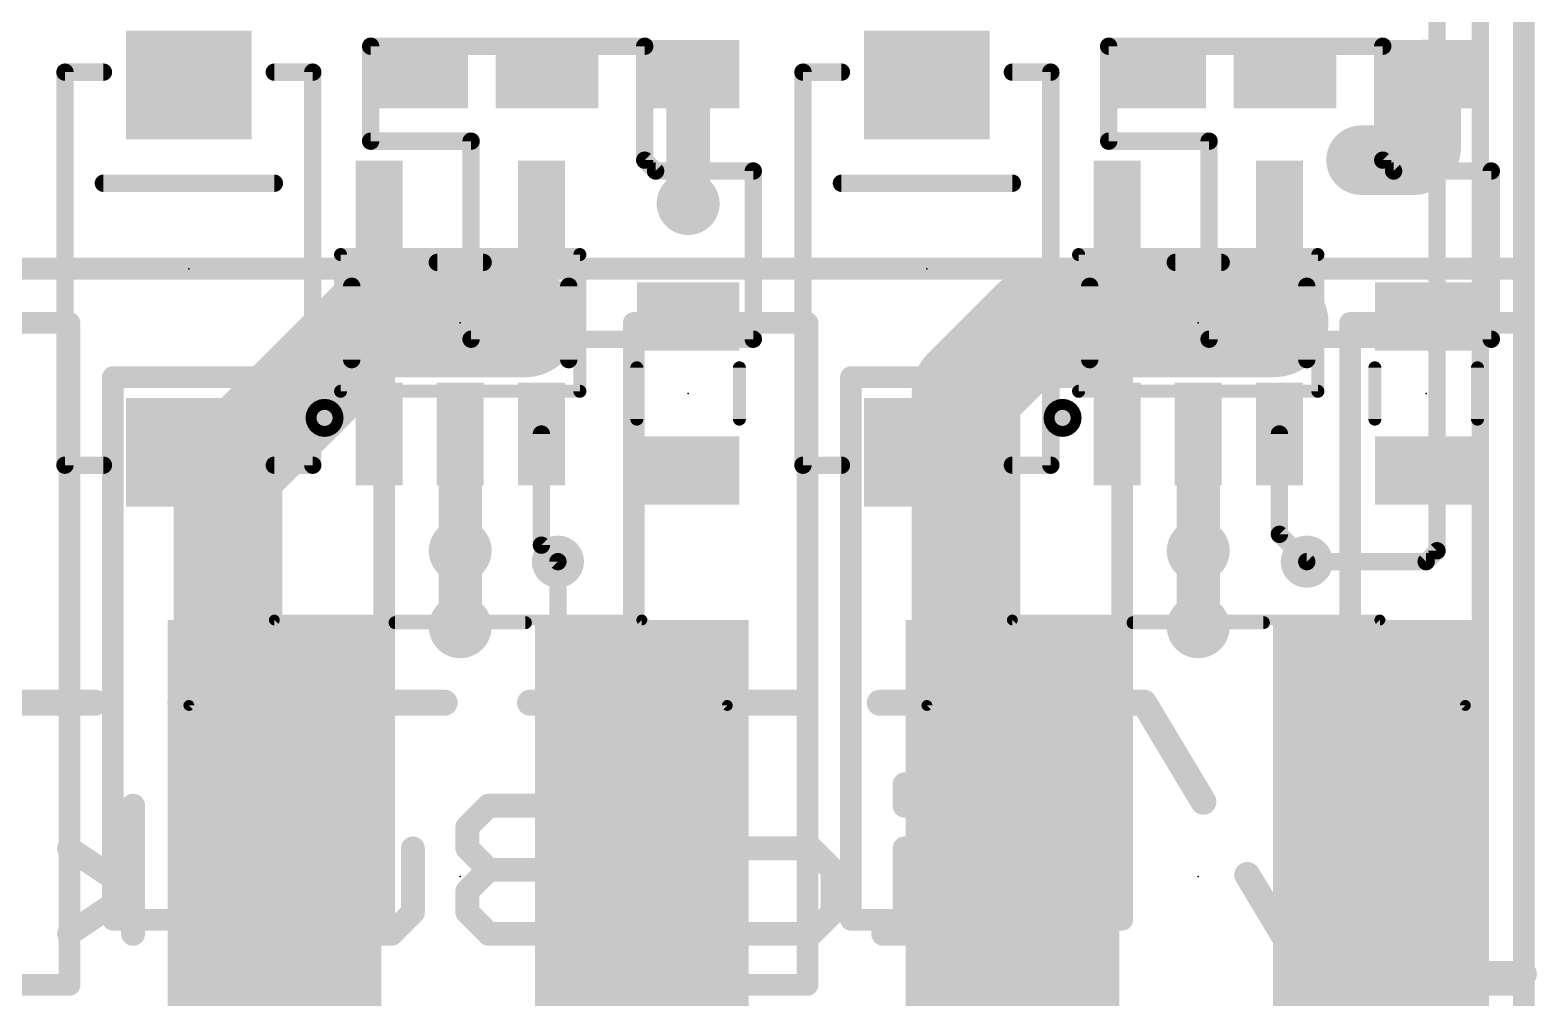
# Model space of a CAD drawing. Extents: x -9 to 98, y -32 to 31.
# Drawn here: x 8.56 to 26.19, y 9.25 to 20.57 of the extents above; entities that cross this region are included whole.
import ezdxf

# ---------------------------------------------------------------- set-up
doc = ezdxf.new("R2010")
doc.units = 0
for name, color, linetype in [('1', 12, 'CONTINUOUS'), ('16', 132, 'CONTINUOUS'), ('18', 110, 'CONTINUOUS'), ('20', 31, 'CONTINUOUS'), ('21', 41, 'CONTINUOUS'), ('22', 40, 'CONTINUOUS'), ('23', 53, 'CONTINUOUS'), ('51', 53, 'CONTINUOUS')]:
    doc.layers.add(name, color=color, linetype=linetype)

# ---------------------------------------------------------------- blocks, each defined once
blk = doc.blocks.new('RECT')
blk.add_solid([(-0.5, -0.5), (0.5, -0.5), (-0.5, 0.5), (0.5, 0.5)])
blk = doc.blocks.new('ROUNDV')
at = {"const_width": 0.5}
blk.add_lwpolyline([(0, -0.25, 1), (0, 0.25, 1), (0, -0.25)], format="xyb", dxfattribs=at)

msp = doc.modelspace()

# ---------------------------------------------------------------- linework, layer by layer
at = {"layer": '1'}
for points, const_width in [([(26.035, 25.4), (26.035, 17.78)], 0.254), ([(15.748, 20.3835), (12.5412, 20.3835)], 0.2032), ([(12.5412, 20.3835), (12.5412, 19.2722)], 0.2032), ([(15.748, 19.05), (15.748, 20.3835)], 0.2032), ([(24.384, 20.3835), (21.1773, 20.3835)], 0.2032), ([(21.1773, 20.3835), (21.1773, 19.2722)], 0.2032), ([(24.384, 19.05), (24.384, 20.3835)], 0.2032), ([(24.892, 20.055), (24.892, 19.177)], 0.8128), ([(16.256, 20.055), (16.256, 18.542)], 0.508), ([(24.892, 19.177), (24.765, 19.05)], 0.8128), ([(24.765, 19.05), (24.13, 19.05)], 0.8128), ([(12.5412, 19.2722), (13.716, 19.2722)], 0.2032), ([(13.716, 19.2722), (13.716, 16.9545)], 0.2032), ([(21.1773, 19.2722), (22.352, 19.2722)], 0.2032), ([(22.352, 19.2722), (22.352, 16.9545)], 0.2032), ([(15.875, 18.923), (15.748, 19.05)], 0.2032), ([(24.511, 18.923), (24.384, 19.05)], 0.2032), ([(17.018, 18.923), (15.875, 18.923)], 0.2032), ([(17.018, 16.9545), (17.018, 18.923)], 0.2032), ([(25.654, 18.923), (24.511, 18.923)], 0.2032), ([(25.654, 16.9545), (25.654, 18.923)], 0.2032), ([(26.035, 17.78), (0.635, 17.78)], 0.254), ([(13.081, 17.145), (14.351, 17.145)], 0.8128), ([(21.717, 17.145), (23.114, 17.145)], 0.8128), ([(9.017, 17.145), (6.985, 17.145)], 0.254), ([(9.017, 9.398), (9.017, 17.145)], 0.254), ([(15.621, 17.145), (15.621, 9.398)], 0.254), ([(17.653, 17.145), (15.621, 17.145)], 0.254), ([(17.653, 9.398), (17.653, 17.145)], 0.254), ([(24.003, 17.145), (24.003, 9.398)], 0.254), ([(26.035, 17.145), (24.003, 17.145)], 0.254), ([(26.035, 9.398), (26.035, 17.145)], 0.254), ([(13.716, 16.9545), (17.018, 16.9545)], 0.2032), ([(22.352, 16.9545), (25.654, 16.9545)], 0.2032), ([(9.525, 16.51), (12.7, 16.51)], 0.254), ([(9.525, 10.16), (9.525, 16.51)], 0.254), ([(12.7, 16.51), (12.7, 10.16)], 0.254), ([(18.161, 16.51), (21.336, 16.51)], 0.254), ([(18.161, 10.16), (18.161, 16.51)], 0.254), ([(21.336, 16.51), (21.336, 10.16)], 0.254), ([(13.589, 15.8449), (13.589, 14.478)], 0.508), ([(22.225, 15.8449), (22.225, 14.478)], 0.508), ([(14.539, 15.8449), (14.539, 14.544)], 0.2032), ([(23.175, 15.8449), (23.175, 14.671)], 0.2032), ([(13.589, 14.478), (13.589, 13.589)], 0.508), ([(14.539, 14.544), (14.732, 14.351)], 0.2032), ([(22.225, 14.478), (22.225, 13.589)], 0.508), ([(23.175, 14.671), (23.495, 14.351)], 0.2032), ([(15.714, 10.668), (15.714, 5.427)], 1.27), ([(24.35, 10.668), (24.35, 5.554)], 1.27), ([(12.7, 10.16), (9.525, 10.16)], 0.254), ([(21.336, 10.16), (18.161, 10.16)], 0.254), ([(6.985, 9.398), (9.017, 9.398)], 0.254), ([(15.621, 9.398), (17.653, 9.398)], 0.254), ([(24.003, 9.398), (26.035, 9.398)], 0.254)]:
    msp.add_lwpolyline(points, dxfattribs=dict(at, const_width=const_width))
for points, const_width in [([(12.5921, 20.3835, 1), (12.4904, 20.3835)], 0.1016), ([(12.5412, 20.4343, 1), (12.5412, 20.3327)], 0.1016), ([(15.7988, 20.3835, 1), (15.6972, 20.3835)], 0.1016), ([(15.748, 20.3327, 1), (15.748, 20.4343)], 0.1016), ([(21.1773, 20.4343, 1), (21.1773, 20.3327)], 0.1016), ([(21.228, 20.3835, 1), (21.1265, 20.3835)], 0.1016), ([(24.4348, 20.3835, 1), (24.3332, 20.3835)], 0.1016), ([(24.384, 20.3327, 1), (24.384, 20.4343)], 0.1016), ([(25.0952, 20.055, 1), (24.6888, 20.055)], 0.4064), ([(16.383, 20.055, 1), (16.129, 20.055)], 0.254), ([(25.0357, 19.0333, 1), (24.7483, 19.3207)], 0.4064), ([(24.13, 19.2532, 1), (24.13, 18.8468)], 0.4064), ([(24.6213, 19.1937, 1), (24.9087, 18.9063)], 0.4064), ([(24.765, 18.8468, 1), (24.765, 19.2532)], 0.4064), ([(12.5412, 19.323, 1), (12.5412, 19.2215)], 0.1016), ([(12.4904, 19.2722, 1), (12.5921, 19.2722)], 0.1016), ([(13.7668, 19.2722, 1), (13.6652, 19.2722)], 0.1016), ([(13.716, 19.2215, 1), (13.716, 19.323)], 0.1016), ([(21.1773, 19.323, 1), (21.1773, 19.2215)], 0.1016), ([(21.1265, 19.2722, 1), (21.228, 19.2722)], 0.1016), ([(22.4028, 19.2722, 1), (22.3012, 19.2722)], 0.1016), ([(22.352, 19.2215, 1), (22.352, 19.323)], 0.1016), ([(24.6888, 19.177, 1), (25.0952, 19.177)], 0.4064), ([(15.7839, 19.0859, 1), (15.7121, 19.0141)], 0.1016), ([(15.6972, 19.05, 1), (15.7988, 19.05)], 0.1016), ([(24.4199, 19.0859, 1), (24.3481, 19.0141)], 0.1016), ([(24.3332, 19.05, 1), (24.4348, 19.05)], 0.1016), ([(15.875, 18.9738, 1), (15.875, 18.8722)], 0.1016), ([(15.8391, 18.8871, 1), (15.9109, 18.9589)], 0.1016), ([(17.0688, 18.923, 1), (16.9672, 18.923)], 0.1016), ([(17.018, 18.8722, 1), (17.018, 18.9738)], 0.1016), ([(24.511, 18.9738, 1), (24.511, 18.8722)], 0.1016), ([(24.4751, 18.8871, 1), (24.5469, 18.9589)], 0.1016), ([(25.7048, 18.923, 1), (25.6032, 18.923)], 0.1016), ([(25.654, 18.8722, 1), (25.654, 18.9738)], 0.1016), ([(16.129, 18.542, 1), (16.383, 18.542)], 0.254), ([(25.9715, 17.78, 1), (26.0985, 17.78)], 0.127), ([(26.035, 17.7165, 1), (26.035, 17.8435)], 0.127), ([(13.081, 17.3482, 1), (13.081, 16.9418)], 0.4064), ([(14.351, 16.9418, 1), (14.351, 17.3482)], 0.4064), ([(21.717, 17.3482, 1), (21.717, 16.9418)], 0.4064), ([(23.114, 16.9418, 1), (23.114, 17.3482)], 0.4064), ([(9.0805, 17.145, 1), (8.9535, 17.145)], 0.127), ([(9.017, 17.0815, 1), (9.017, 17.2085)], 0.127), ([(15.6845, 17.145, 1), (15.5575, 17.145)], 0.127), ([(15.621, 17.2085, 1), (15.621, 17.0815)], 0.127), ([(17.7165, 17.145, 1), (17.5895, 17.145)], 0.127), ([(17.653, 17.0815, 1), (17.653, 17.2085)], 0.127), ([(24.0665, 17.145, 1), (23.9395, 17.145)], 0.127), ([(24.003, 17.2085, 1), (24.003, 17.0815)], 0.127), ([(26.0985, 17.145, 1), (25.9715, 17.145)], 0.127), ([(26.035, 17.0815, 1), (26.035, 17.2085)], 0.127), ([(13.716, 17.0053, 1), (13.716, 16.9037)], 0.1016), ([(13.6652, 16.9545, 1), (13.7668, 16.9545)], 0.1016), ([(16.9672, 16.9545, 1), (17.0688, 16.9545)], 0.1016), ([(17.018, 16.9037, 1), (17.018, 17.0053)], 0.1016), ([(22.352, 17.0053, 1), (22.352, 16.9037)], 0.1016), ([(22.3012, 16.9545, 1), (22.4028, 16.9545)], 0.1016), ([(25.6032, 16.9545, 1), (25.7048, 16.9545)], 0.1016), ([(25.654, 16.9037, 1), (25.654, 17.0053)], 0.1016), ([(9.525, 16.5735, 1), (9.525, 16.4465)], 0.127), ([(9.5885, 16.51, 1), (9.4615, 16.51)], 0.127), ([(12.7635, 16.51, 1), (12.6365, 16.51)], 0.127), ([(12.7, 16.4465, 1), (12.7, 16.5735)], 0.127), ([(18.161, 16.5735, 1), (18.161, 16.4465)], 0.127), ([(18.2245, 16.51, 1), (18.0975, 16.51)], 0.127), ([(21.3995, 16.51, 1), (21.2725, 16.51)], 0.127), ([(21.336, 16.4465, 1), (21.336, 16.5735)], 0.127), ([(13.716, 15.8449, 1), (13.462, 15.8449)], 0.254), ([(22.352, 15.8449, 1), (22.098, 15.8449)], 0.254), ([(14.5898, 15.8449, 1), (14.4882, 15.8449)], 0.1016), ([(23.2258, 15.8449, 1), (23.1242, 15.8449)], 0.1016), ([(13.716, 14.478, 1), (13.462, 14.478)], 0.254), ([(14.5749, 14.5799, 1), (14.5031, 14.5081)], 0.1016), ([(22.352, 14.478, 1), (22.098, 14.478)], 0.254), ([(23.2109, 14.7069, 1), (23.1391, 14.6351)], 0.1016), ([(23.1242, 14.671, 1), (23.2258, 14.671)], 0.1016), ([(13.462, 14.478, 1), (13.716, 14.478)], 0.254), ([(14.4882, 14.544, 1), (14.5898, 14.544)], 0.1016), ([(22.098, 14.478, 1), (22.352, 14.478)], 0.254), ([(14.6961, 14.3151, 1), (14.7679, 14.3869)], 0.1016), ([(23.4591, 14.3151, 1), (23.5309, 14.3869)], 0.1016), ([(13.462, 13.589, 1), (13.716, 13.589)], 0.254), ([(22.098, 13.589, 1), (22.352, 13.589)], 0.254), ([(16.0315, 10.668, 1), (15.3965, 10.668)], 0.635), ([(24.6675, 10.668, 1), (24.0325, 10.668)], 0.635), ([(9.525, 10.2235, 1), (9.525, 10.0965)], 0.127), ([(12.7, 10.0965, 1), (12.7, 10.2235)], 0.127), ([(18.161, 10.2235, 1), (18.161, 10.0965)], 0.127), ([(21.336, 10.0965, 1), (21.336, 10.2235)], 0.127), ([(9.4615, 10.16, 1), (9.5885, 10.16)], 0.127), ([(12.6365, 10.16, 1), (12.7635, 10.16)], 0.127), ([(18.0975, 10.16, 1), (18.2245, 10.16)], 0.127), ([(21.2725, 10.16, 1), (21.3995, 10.16)], 0.127), ([(9.017, 9.3345, 1), (9.017, 9.4615)], 0.127), ([(15.621, 9.4615, 1), (15.621, 9.3345)], 0.127), ([(17.653, 9.3345, 1), (17.653, 9.4615)], 0.127), ([(24.003, 9.4615, 1), (24.003, 9.3345)], 0.127), ([(26.035, 9.3345, 1), (26.035, 9.4615)], 0.127), ([(8.9535, 9.398, 1), (9.0805, 9.398)], 0.127), ([(15.5575, 9.398, 1), (15.6845, 9.398)], 0.127), ([(17.5895, 9.398, 1), (17.7165, 9.398)], 0.127), ([(23.9395, 9.398, 1), (24.0665, 9.398)], 0.127), ([(25.9715, 9.398, 1), (26.0985, 9.398)], 0.127)]:
    msp.add_lwpolyline(points, format="xyb", dxfattribs=dict(at, const_width=const_width))
at = {"layer": '16'}
for points, const_width in [([(26.035, 29.845), (26.035, 0)], 0.254), ([(25.527, 1.27), (25.527, 28.702)], 0.2032), ([(25.019, 14.478), (25.019, 26.289)], 0.2032), ([(10.8712, 15.4432), (12.573, 17.145)], 1.27), ([(12.573, 17.145), (13.081, 17.145)], 1.27), ([(13.081, 17.145), (14.351, 17.145)], 1.27), ([(19.5072, 16.3322), (20.32, 17.145)], 1.27), ([(20.32, 17.145), (21.717, 17.145)], 1.27), ([(21.717, 17.145), (23.114, 17.145)], 1.27), ([(19.5072, 2.54), (19.5072, 16.3322)], 1.27), ([(10.8712, 2.54), (10.8712, 15.4432)], 1.27), ([(24.892, 14.351), (25.019, 14.478)], 0.2032), ([(14.732, 14.351), (14.732, 4.191)], 0.2032), ([(23.495, 14.351), (24.892, 14.351)], 0.2032)]:
    msp.add_lwpolyline(points, dxfattribs=dict(at, const_width=const_width))
for points, const_width in [([(12.573, 17.4625, 1), (12.573, 16.8275)], 0.635), ([(12.7975, 16.9205, 1), (12.3485, 17.3695)], 0.635), ([(13.081, 17.4625, 1), (13.081, 16.8275)], 0.635), ([(13.081, 16.8275, 1), (13.081, 17.4625)], 0.635), ([(14.351, 16.8275, 1), (14.351, 17.4625)], 0.635), ([(20.32, 17.4625, 1), (20.32, 16.8275)], 0.635), ([(20.5445, 16.9205, 1), (20.0955, 17.3695)], 0.635), ([(21.717, 17.4625, 1), (21.717, 16.8275)], 0.635), ([(21.717, 16.8275, 1), (21.717, 17.4625)], 0.635), ([(23.114, 16.8275, 1), (23.114, 17.4625)], 0.635), ([(19.8247, 16.3322, 1), (19.1897, 16.3322)], 0.635), ([(19.2827, 16.5567, 1), (19.7317, 16.1077)], 0.635), ([(11.1887, 15.4432, 1), (10.5537, 15.4432)], 0.635), ([(10.6467, 15.6677, 1), (11.0957, 15.2187)], 0.635), ([(24.9682, 14.478, 1), (25.0698, 14.478)], 0.1016), ([(25.0549, 14.4421, 1), (24.9831, 14.5139)], 0.1016), ([(14.7828, 14.351, 1), (14.6812, 14.351)], 0.1016), ([(23.495, 14.4018, 1), (23.495, 14.3002)], 0.1016), ([(24.8561, 14.3869, 1), (24.9279, 14.3151)], 0.1016), ([(24.892, 14.3002, 1), (24.892, 14.4018)], 0.1016)]:
    msp.add_lwpolyline(points, format="xyb", dxfattribs=dict(at, const_width=const_width))
at = {"layer": '20', "const_width": 0.2032}
msp.add_lwpolyline([(26.035, 5.08), (26.0225, 28.565)], dxfattribs=at)
at = {"layer": '21'}
for points, const_width in [([(8.964, 15.48), (8.964, 20.08)], 0.2032), ([(8.964, 20.08), (9.414, 20.08)], 0.2032), ([(11.414, 20.08), (11.864, 20.08)], 0.2032), ([(11.864, 20.08), (11.864, 15.48)], 0.2032), ([(17.6, 15.48), (17.6, 20.08)], 0.2032), ([(17.6, 20.08), (18.05, 20.08)], 0.2032), ([(20.05, 20.08), (20.5, 20.08)], 0.2032), ([(20.5, 20.08), (20.5, 15.48)], 0.2032), ([(9.414, 18.78), (11.414, 18.78)], 0.2032), ([(18.05, 18.78), (20.05, 18.78)], 0.2032), ([(13.3206, 17.8538), (13.8574, 17.8538)], 0.2032), ([(21.9566, 17.8538), (22.4934, 17.8538)], 0.2032), ([(12.319, 16.7156), (12.319, 17.5744)], 0.2032), ([(14.859, 17.5744), (14.859, 16.7156)], 0.2032), ([(20.955, 16.7156), (20.955, 17.5744)], 0.2032), ([(23.495, 17.5744), (23.495, 16.7156)], 0.2032), ([(15.656, 16.6195), (15.656, 16.0195)], 0.1524), ([(16.856, 16.6195), (16.856, 16.0195)], 0.1524), ([(24.292, 16.6195), (24.292, 16.0195)], 0.1524), ([(25.492, 16.6195), (25.492, 16.0195)], 0.1524), ([(11.8892, 16.146), (11.9221, 16.1712)], 0.127), ([(11.9221, 16.1712), (11.9604, 16.1871)], 0.127), ([(11.9604, 16.1871), (12.0015, 16.1925)], 0.127), ([(12.0015, 16.1925), (12.0426, 16.1871)], 0.127), ([(12.0426, 16.1871), (12.0809, 16.1712)], 0.127), ([(12.0809, 16.1712), (12.1138, 16.146)], 0.127), ([(20.5252, 16.146), (20.5581, 16.1712)], 0.127), ([(20.5581, 16.1712), (20.5964, 16.1871)], 0.127), ([(20.5964, 16.1871), (20.6375, 16.1925)], 0.127), ([(20.6375, 16.1925), (20.6786, 16.1871)], 0.127), ([(20.6786, 16.1871), (20.7169, 16.1712)], 0.127), ([(20.7169, 16.1712), (20.7498, 16.146)], 0.127), ([(11.8428, 16.0338), (11.8482, 16.0748)], 0.127), ([(11.8482, 15.9927), (11.8428, 16.0338)], 0.127), ([(11.8469, 16.002), (12.1561, 16.002)], 0.127), ([(11.8482, 16.0748), (11.864, 16.1131)], 0.127), ([(11.864, 15.9544), (11.8482, 15.9927)], 0.127), ([(11.864, 16.1131), (11.8892, 16.146)], 0.127), ([(11.8762, 16.129), (12.1268, 16.129)], 0.127), ([(12.1138, 16.146), (12.139, 16.1131)], 0.127), ([(12.139, 16.1131), (12.1548, 16.0748)], 0.127), ([(12.1548, 15.9927), (12.139, 15.9544)], 0.127), ([(12.1548, 16.0748), (12.1603, 16.0338)], 0.127), ([(12.1603, 16.0338), (12.1548, 15.9927)], 0.127), ([(20.4788, 16.0338), (20.4842, 16.0748)], 0.127), ([(20.4842, 15.9927), (20.4788, 16.0338)], 0.127), ([(20.4829, 16.002), (20.7921, 16.002)], 0.127), ([(20.4842, 16.0748), (20.5, 16.1131)], 0.127), ([(20.5, 15.9544), (20.4842, 15.9927)], 0.127), ([(20.5, 16.1131), (20.5252, 16.146)], 0.127), ([(20.5122, 16.129), (20.7628, 16.129)], 0.127), ([(20.7498, 16.146), (20.775, 16.1131)], 0.127), ([(20.775, 16.1131), (20.7908, 16.0748)], 0.127), ([(20.7908, 15.9927), (20.775, 15.9544)], 0.127), ([(20.7908, 16.0748), (20.7963, 16.0338)], 0.127), ([(20.7963, 16.0338), (20.7908, 15.9927)], 0.127), ([(11.8892, 15.9215), (11.864, 15.9544)], 0.127), ([(11.9221, 15.8963), (11.8892, 15.9215)], 0.127), ([(11.9604, 15.8804), (11.9221, 15.8963)], 0.127), ([(12.0015, 15.875), (11.9604, 15.8804)], 0.127), ([(12.0426, 15.8804), (12.0015, 15.875)], 0.127), ([(12.0809, 15.8963), (12.0426, 15.8804)], 0.127), ([(12.1138, 15.9215), (12.0809, 15.8963)], 0.127), ([(12.139, 15.9544), (12.1138, 15.9215)], 0.127), ([(20.5252, 15.9215), (20.5, 15.9544)], 0.127), ([(20.5581, 15.8963), (20.5252, 15.9215)], 0.127), ([(20.5964, 15.8804), (20.5581, 15.8963)], 0.127), ([(20.6375, 15.875), (20.5964, 15.8804)], 0.127), ([(20.6786, 15.8804), (20.6375, 15.875)], 0.127), ([(20.7169, 15.8963), (20.6786, 15.8804)], 0.127), ([(20.7498, 15.9215), (20.7169, 15.8963)], 0.127), ([(20.775, 15.9544), (20.7498, 15.9215)], 0.127), ([(9.414, 15.48), (8.964, 15.48)], 0.2032), ([(11.864, 15.48), (11.414, 15.48)], 0.2032), ([(18.05, 15.48), (17.6, 15.48)], 0.2032), ([(20.5, 15.48), (20.05, 15.48)], 0.2032), ([(12.827, 13.637), (14.351, 13.637)], 0.1524), ([(21.463, 13.637), (22.987, 13.637)], 0.1524)]:
    msp.add_lwpolyline(points, dxfattribs=dict(at, const_width=const_width))
for points, const_width in [([(9.0148, 20.08, 1), (8.9132, 20.08)], 0.1016), ([(8.964, 20.1308, 1), (8.964, 20.0292)], 0.1016), ([(9.414, 20.0292, 1), (9.414, 20.1308)], 0.1016), ([(11.414, 20.1308, 1), (11.414, 20.0292)], 0.1016), ([(11.9148, 20.08, 1), (11.8132, 20.08)], 0.1016), ([(11.864, 20.0292, 1), (11.864, 20.1308)], 0.1016), ([(17.6508, 20.08, 1), (17.5492, 20.08)], 0.1016), ([(17.6, 20.1308, 1), (17.6, 20.0292)], 0.1016), ([(18.05, 20.0292, 1), (18.05, 20.1308)], 0.1016), ([(20.05, 20.1308, 1), (20.05, 20.0292)], 0.1016), ([(20.5508, 20.08, 1), (20.4492, 20.08)], 0.1016), ([(20.5, 20.0292, 1), (20.5, 20.1308)], 0.1016), ([(9.414, 18.8308, 1), (9.414, 18.7292)], 0.1016), ([(11.414, 18.7292, 1), (11.414, 18.8308)], 0.1016), ([(18.05, 18.8308, 1), (18.05, 18.7292)], 0.1016), ([(20.05, 18.7292, 1), (20.05, 18.8308)], 0.1016), ([(13.3206, 17.9046, 1), (13.3206, 17.803)], 0.1016), ([(13.8574, 17.803, 1), (13.8574, 17.9046)], 0.1016), ([(21.9566, 17.9046, 1), (21.9566, 17.803)], 0.1016), ([(22.4934, 17.803, 1), (22.4934, 17.9046)], 0.1016), ([(12.3698, 17.5744, 1), (12.2682, 17.5744)], 0.1016), ([(14.9098, 17.5744, 1), (14.8082, 17.5744)], 0.1016), ([(21.0058, 17.5744, 1), (20.9042, 17.5744)], 0.1016), ([(23.5458, 17.5744, 1), (23.4442, 17.5744)], 0.1016), ([(12.2682, 16.7156, 1), (12.3698, 16.7156)], 0.1016), ([(14.8082, 16.7156, 1), (14.9098, 16.7156)], 0.1016), ([(20.9042, 16.7156, 1), (21.0058, 16.7156)], 0.1016), ([(23.4442, 16.7156, 1), (23.5458, 16.7156)], 0.1016), ([(15.6941, 16.6195, 1), (15.6179, 16.6195)], 0.0762), ([(16.8941, 16.6195, 1), (16.8179, 16.6195)], 0.0762), ([(24.3301, 16.6195, 1), (24.2539, 16.6195)], 0.0762), ([(25.5301, 16.6195, 1), (25.4539, 16.6195)], 0.0762), ([(11.91, 16.2006, 1), (11.9343, 16.1419)], 0.0635), ([(11.9415, 16.146, 1), (11.9028, 16.1964)], 0.0635), ([(11.9563, 16.2186, 1), (11.9646, 16.1556)], 0.0635), ([(11.9726, 16.1578, 1), (11.9483, 16.2164)], 0.0635), ([(12.0056, 16.224, 1), (11.9974, 16.161)], 0.0635), ([(12.0056, 16.161, 1), (11.9974, 16.224)], 0.0635), ([(12.0547, 16.2164, 1), (12.0304, 16.1578)], 0.0635), ([(12.0384, 16.1556, 1), (12.0467, 16.2186)], 0.0635), ([(12.1002, 16.1964, 1), (12.0615, 16.146)], 0.0635), ([(12.0687, 16.1419, 1), (12.093, 16.2006)], 0.0635), ([(20.546, 16.2006, 1), (20.5703, 16.1419)], 0.0635), ([(20.5775, 16.146, 1), (20.5388, 16.1964)], 0.0635), ([(20.5923, 16.2186, 1), (20.6006, 16.1556)], 0.0635), ([(20.6086, 16.1578, 1), (20.5843, 16.2164)], 0.0635), ([(20.6416, 16.224, 1), (20.6334, 16.161)], 0.0635), ([(20.6416, 16.161, 1), (20.6334, 16.224)], 0.0635), ([(20.6907, 16.2164, 1), (20.6664, 16.1578)], 0.0635), ([(20.6744, 16.1556, 1), (20.6827, 16.2186)], 0.0635), ([(20.7362, 16.1964, 1), (20.6975, 16.146)], 0.0635), ([(20.7047, 16.1419, 1), (20.729, 16.2006)], 0.0635), ([(11.8742, 16.0379, 1), (11.8113, 16.0296)], 0.0635), ([(11.8113, 16.0379, 1), (11.8742, 16.0296)], 0.0635), ([(11.8469, 16.0338, 1), (11.8469, 15.9703)], 0.0635), ([(11.8188, 16.087, 1), (11.8775, 16.0627)], 0.0635), ([(11.8775, 16.0048, 1), (11.8188, 15.9805)], 0.0635), ([(11.8796, 16.0707, 1), (11.8167, 16.079)], 0.0635), ([(11.8388, 16.1325, 1), (11.8892, 16.0938)], 0.0635), ([(11.8934, 16.101, 1), (11.8347, 16.1253)], 0.0635), ([(11.8762, 16.1608, 1), (11.8762, 16.0973)], 0.0635), ([(11.8699, 16.1712, 1), (11.9086, 16.1208)], 0.0635), ([(11.9144, 16.1267, 1), (11.8641, 16.1653)], 0.0635), ([(12.1389, 16.1653, 1), (12.0886, 16.1267)], 0.0635), ([(12.0944, 16.1208, 1), (12.1331, 16.1712)], 0.0635), ([(12.1683, 16.1253, 1), (12.1096, 16.101)], 0.0635), ([(12.1138, 16.0938, 1), (12.1642, 16.1325)], 0.0635), ([(12.1863, 16.079, 1), (12.1234, 16.0707)], 0.0635), ([(12.1255, 16.0627, 1), (12.1842, 16.087)], 0.0635), ([(12.1842, 15.9805, 1), (12.1255, 16.0048)], 0.0635), ([(12.1268, 16.0973, 1), (12.1268, 16.1608)], 0.0635), ([(12.1288, 16.0296, 1), (12.1917, 16.0379)], 0.0635), ([(12.1917, 16.0296, 1), (12.1288, 16.0379)], 0.0635), ([(12.1561, 15.9703, 1), (12.1561, 16.0338)], 0.0635), ([(15.6179, 16.0195, 1), (15.6941, 16.0195)], 0.0762), ([(16.8179, 16.0195, 1), (16.8941, 16.0195)], 0.0762), ([(20.5102, 16.0379, 1), (20.4473, 16.0296)], 0.0635), ([(20.4473, 16.0379, 1), (20.5102, 16.0296)], 0.0635), ([(20.4829, 16.0338, 1), (20.4829, 15.9703)], 0.0635), ([(20.4548, 16.087, 1), (20.5135, 16.0627)], 0.0635), ([(20.5135, 16.0048, 1), (20.4548, 15.9805)], 0.0635), ([(20.5156, 16.0707, 1), (20.4527, 16.079)], 0.0635), ([(20.4748, 16.1325, 1), (20.5252, 16.0938)], 0.0635), ([(20.5294, 16.101, 1), (20.4707, 16.1253)], 0.0635), ([(20.5122, 16.1608, 1), (20.5122, 16.0973)], 0.0635), ([(20.5059, 16.1712, 1), (20.5446, 16.1208)], 0.0635), ([(20.5504, 16.1267, 1), (20.5001, 16.1653)], 0.0635), ([(20.7749, 16.1653, 1), (20.7246, 16.1267)], 0.0635), ([(20.7304, 16.1208, 1), (20.7691, 16.1712)], 0.0635), ([(20.8043, 16.1253, 1), (20.7456, 16.101)], 0.0635), ([(20.7498, 16.0938, 1), (20.8002, 16.1325)], 0.0635), ([(20.8223, 16.079, 1), (20.7594, 16.0707)], 0.0635), ([(20.7615, 16.0627, 1), (20.8202, 16.087)], 0.0635), ([(20.8202, 15.9805, 1), (20.7615, 16.0048)], 0.0635), ([(20.7628, 16.0973, 1), (20.7628, 16.1608)], 0.0635), ([(20.8277, 16.0296, 1), (20.7648, 16.0379)], 0.0635), ([(20.7648, 16.0296, 1), (20.8277, 16.0379)], 0.0635), ([(20.7921, 15.9703, 1), (20.7921, 16.0338)], 0.0635), ([(24.2539, 16.0195, 1), (24.3301, 16.0195)], 0.0762), ([(25.4539, 16.0195, 1), (25.5301, 16.0195)], 0.0762), ([(11.8167, 15.9885, 1), (11.8796, 15.9968)], 0.0635), ([(11.8892, 15.9737, 1), (11.8388, 15.935)], 0.0635), ([(11.8347, 15.9422, 1), (11.8934, 15.9665)], 0.0635), ([(11.9086, 15.9467, 1), (11.8699, 15.8963)], 0.0635), ([(11.8641, 15.9022, 1), (11.9144, 15.9408)], 0.0635), ([(11.9343, 15.9256, 1), (11.91, 15.8669)], 0.0635), ([(11.9028, 15.8711, 1), (11.9415, 15.9215)], 0.0635), ([(11.9646, 15.9119, 1), (11.9563, 15.8489)], 0.0635), ([(11.9483, 15.8511, 1), (11.9726, 15.9097)], 0.0635), ([(11.9974, 15.9065, 1), (12.0056, 15.8435)], 0.0635), ([(11.9974, 15.8435, 1), (12.0056, 15.9065)], 0.0635), ([(12.0304, 15.9097, 1), (12.0547, 15.8511)], 0.0635), ([(12.0467, 15.8489, 1), (12.0384, 15.9119)], 0.0635), ([(12.0615, 15.9215, 1), (12.1002, 15.8711)], 0.0635), ([(12.093, 15.8669, 1), (12.0687, 15.9256)], 0.0635), ([(12.0886, 15.9408, 1), (12.1389, 15.9022)], 0.0635), ([(12.1331, 15.8963, 1), (12.0944, 15.9467)], 0.0635), ([(12.1096, 15.9665, 1), (12.1683, 15.9422)], 0.0635), ([(12.1642, 15.935, 1), (12.1138, 15.9737)], 0.0635), ([(12.1234, 15.9968, 1), (12.1863, 15.9885)], 0.0635), ([(20.4527, 15.9885, 1), (20.5156, 15.9968)], 0.0635), ([(20.5252, 15.9737, 1), (20.4748, 15.935)], 0.0635), ([(20.4707, 15.9422, 1), (20.5294, 15.9665)], 0.0635), ([(20.5446, 15.9467, 1), (20.5059, 15.8963)], 0.0635), ([(20.5001, 15.9022, 1), (20.5504, 15.9408)], 0.0635), ([(20.5703, 15.9256, 1), (20.546, 15.8669)], 0.0635), ([(20.5388, 15.8711, 1), (20.5775, 15.9215)], 0.0635), ([(20.6006, 15.9119, 1), (20.5923, 15.8489)], 0.0635), ([(20.5843, 15.8511, 1), (20.6086, 15.9097)], 0.0635), ([(20.6334, 15.9065, 1), (20.6416, 15.8435)], 0.0635), ([(20.6334, 15.8435, 1), (20.6416, 15.9065)], 0.0635), ([(20.6664, 15.9097, 1), (20.6907, 15.8511)], 0.0635), ([(20.6827, 15.8489, 1), (20.6744, 15.9119)], 0.0635), ([(20.6975, 15.9215, 1), (20.7362, 15.8711)], 0.0635), ([(20.729, 15.8669, 1), (20.7047, 15.9256)], 0.0635), ([(20.7246, 15.9408, 1), (20.7749, 15.9022)], 0.0635), ([(20.7691, 15.8963, 1), (20.7304, 15.9467)], 0.0635), ([(20.7456, 15.9665, 1), (20.8043, 15.9422)], 0.0635), ([(20.8002, 15.935, 1), (20.7498, 15.9737)], 0.0635), ([(20.7594, 15.9968, 1), (20.8223, 15.9885)], 0.0635), ([(8.964, 15.5308, 1), (8.964, 15.4292)], 0.1016), ([(8.9132, 15.48, 1), (9.0148, 15.48)], 0.1016), ([(9.414, 15.4292, 1), (9.414, 15.5308)], 0.1016), ([(11.414, 15.5308, 1), (11.414, 15.4292)], 0.1016), ([(11.8132, 15.48, 1), (11.9148, 15.48)], 0.1016), ([(11.864, 15.4292, 1), (11.864, 15.5308)], 0.1016), ([(17.6, 15.5308, 1), (17.6, 15.4292)], 0.1016), ([(17.5492, 15.48, 1), (17.6508, 15.48)], 0.1016), ([(18.05, 15.4292, 1), (18.05, 15.5308)], 0.1016), ([(20.05, 15.5308, 1), (20.05, 15.4292)], 0.1016), ([(20.4492, 15.48, 1), (20.5508, 15.48)], 0.1016), ([(20.5, 15.4292, 1), (20.5, 15.5308)], 0.1016), ([(12.827, 13.6751, 1), (12.827, 13.5989)], 0.0762), ([(14.351, 13.5989, 1), (14.351, 13.6751)], 0.0762), ([(21.463, 13.6751, 1), (21.463, 13.5989)], 0.0762), ([(22.987, 13.5989, 1), (22.987, 13.6751)], 0.0762)]:
    msp.add_lwpolyline(points, format="xyb", dxfattribs=dict(at, const_width=const_width))
at = {"layer": '22'}
for points, const_width in [([(8.2689, 12.7), (9.3148, 12.7)], 0.3048), ([(10.3148, 12.7), (11.3606, 12.7)], 0.3048), ([(12.3606, 12.7), (13.4065, 12.7)], 0.3048), ([(14.4065, 12.7), (15.4524, 12.7)], 0.3048), ([(16.4524, 12.7), (17.4983, 12.7)], 0.3048), ([(18.4983, 12.7), (19.5441, 12.7)], 0.3048), ([(20.5441, 12.7), (21.59, 12.7)], 0.3048), ([(21.59, 12.7), (22.2853, 11.5412)], 0.3048), ([(18.7885, 11.7448), (18.7885, 11.4948)], 0.2794), ([(9.7612, 9.9949), (9.7612, 11.4948)], 0.2794), ([(13.9228, 11.4948), (13.6728, 11.2448)], 0.2794), ([(14.6727, 11.4948), (13.9228, 11.4948)], 0.2794), ([(14.6727, 9.9949), (14.6727, 11.4948)], 0.2794), ([(13.6728, 11.2448), (13.6728, 10.9948)], 0.2794), ([(9.7612, 10.4949), (9.0113, 10.9948)], 0.2794), ([(10.3985, 10.9948), (11.1484, 10.9948)], 0.2794), ([(11.1484, 10.9948), (11.3984, 10.7448)], 0.2794), ([(12.0356, 9.9949), (12.0356, 10.9948)], 0.2794), ([(13.0355, 10.9948), (13.0355, 10.2449)], 0.2794), ([(13.6728, 10.9948), (13.9228, 10.7448)], 0.2794), ([(15.3099, 10.7448), (15.5599, 10.9948)], 0.2794), ([(15.5599, 10.9948), (16.0599, 10.9948)], 0.2794), ([(16.0599, 10.9948), (16.3099, 10.7448)], 0.2794), ([(16.9471, 10.9948), (17.697, 10.9948)], 0.2794), ([(17.697, 10.9948), (17.947, 10.7448)], 0.2794), ([(19.0384, 10.9948), (18.7885, 10.9948)], 0.2794), ([(18.7885, 10.9948), (18.7885, 9.9949)], 0.2794), ([(19.9257, 10.9948), (19.6757, 10.7448)], 0.2794), ([(20.6756, 10.9948), (19.9257, 10.9948)], 0.2794), ([(20.6756, 9.4949), (20.6756, 10.9948)], 0.2794), ([(11.3984, 10.7448), (11.3984, 10.2449)], 0.2794), ([(13.9228, 10.7448), (13.6728, 10.4949)], 0.2794), ([(14.6727, 10.7448), (13.9228, 10.7448)], 0.2794), ([(15.3099, 10.2449), (15.3099, 10.7448)], 0.2794), ([(16.3099, 10.7448), (16.3099, 10.2449)], 0.2794), ([(17.947, 10.7448), (17.947, 10.2449)], 0.2794), ([(19.6757, 10.7448), (19.6757, 10.2449)], 0.2794), ([(22.7997, 10.6838), (23.495, 9.525)], 0.3048), ([(9.0113, 9.9949), (9.7612, 10.4949)], 0.2794), ([(13.6728, 10.4949), (13.6728, 10.2449)], 0.2794), ([(11.3984, 10.2449), (11.1484, 9.9949)], 0.2794), ([(13.0355, 10.2449), (12.7856, 9.9949)], 0.2794), ([(13.6728, 10.2449), (13.9228, 9.9949)], 0.2794), ([(15.5599, 9.9949), (15.3099, 10.2449)], 0.2794), ([(16.3099, 10.2449), (16.0599, 9.9949)], 0.2794), ([(17.947, 10.2449), (17.697, 9.9949)], 0.2794), ([(19.6757, 10.2449), (19.9257, 9.9949)], 0.2794), ([(11.1484, 9.9949), (10.3985, 9.9949)], 0.2794), ([(12.7856, 9.9949), (12.0356, 9.9949)], 0.2794), ([(13.9228, 9.9949), (14.6727, 9.9949)], 0.2794), ([(16.0599, 9.9949), (15.5599, 9.9949)], 0.2794), ([(17.697, 9.9949), (16.9471, 9.9949)], 0.2794), ([(19.0384, 9.9949), (18.5385, 9.9949)], 0.2794), ([(19.9257, 9.9949), (20.6756, 9.9949)], 0.2794), ([(23.495, 9.525), (24.265, 9.525)], 0.3048), ([(25.265, 9.525), (26.035, 9.525)], 0.3048)]:
    msp.add_lwpolyline(points, dxfattribs=dict(at, const_width=const_width))
for points, const_width in [([(9.3148, 12.6238, 1), (9.3148, 12.7762)], 0.1524), ([(10.3148, 12.7762, 1), (10.3148, 12.6238)], 0.1524), ([(11.3606, 12.6238, 1), (11.3606, 12.7762)], 0.1524), ([(12.3606, 12.7762, 1), (12.3606, 12.6238)], 0.1524), ([(13.4065, 12.6238, 1), (13.4065, 12.7762)], 0.1524), ([(14.4065, 12.7762, 1), (14.4065, 12.6238)], 0.1524), ([(15.4524, 12.6238, 1), (15.4524, 12.7762)], 0.1524), ([(16.4524, 12.7762, 1), (16.4524, 12.6238)], 0.1524), ([(17.4983, 12.6238, 1), (17.4983, 12.7762)], 0.1524), ([(18.4983, 12.7762, 1), (18.4983, 12.6238)], 0.1524), ([(19.5441, 12.6238, 1), (19.5441, 12.7762)], 0.1524), ([(20.5441, 12.7762, 1), (20.5441, 12.6238)], 0.1524), ([(21.6553, 12.7392, 1), (21.5247, 12.6608)], 0.1524), ([(21.59, 12.6238, 1), (21.59, 12.7762)], 0.1524), ([(18.8583, 11.7448, 1), (18.7186, 11.7448)], 0.1397), ([(22.2199, 11.502, 1), (22.3506, 11.5805)], 0.1524), ([(9.8311, 11.4948, 1), (9.6914, 11.4948)], 0.1397), ([(13.9228, 11.5646, 1), (13.9228, 11.4249)], 0.1397), ([(13.9721, 11.4454, 1), (13.8734, 11.5442)], 0.1397), ([(14.7425, 11.4948, 1), (14.6028, 11.4948)], 0.1397), ([(14.6727, 11.4249, 1), (14.6727, 11.5646)], 0.1397), ([(18.7186, 11.4948, 1), (18.8583, 11.4948)], 0.1397), ([(13.7426, 11.2448, 1), (13.6029, 11.2448)], 0.1397), ([(13.6234, 11.2942, 1), (13.7222, 11.1954)], 0.1397), ([(9.05, 11.0529, 1), (8.9725, 10.9367)], 0.1397), ([(10.3985, 11.0647, 1), (10.3985, 10.925)], 0.1397), ([(11.1978, 11.0442, 1), (11.099, 10.9454)], 0.1397), ([(11.1484, 10.925, 1), (11.1484, 11.0647)], 0.1397), ([(12.1055, 10.9948, 1), (11.9658, 10.9948)], 0.1397), ([(13.1054, 10.9948, 1), (12.9657, 10.9948)], 0.1397), ([(13.7222, 11.0442, 1), (13.6234, 10.9454)], 0.1397), ([(15.5599, 11.0647, 1), (15.5599, 10.925)], 0.1397), ([(15.6093, 10.9454, 1), (15.5105, 11.0442)], 0.1397), ([(16.1093, 11.0442, 1), (16.0105, 10.9454)], 0.1397), ([(16.0599, 10.925, 1), (16.0599, 11.0647)], 0.1397), ([(16.9471, 11.0647, 1), (16.9471, 10.925)], 0.1397), ([(17.7464, 11.0442, 1), (17.6476, 10.9454)], 0.1397), ([(17.697, 10.925, 1), (17.697, 11.0647)], 0.1397), ([(18.8583, 10.9948, 1), (18.7186, 10.9948)], 0.1397), ([(18.7885, 11.0647, 1), (18.7885, 10.925)], 0.1397), ([(19.0384, 10.925, 1), (19.0384, 11.0647)], 0.1397), ([(19.9257, 11.0647, 1), (19.9257, 10.925)], 0.1397), ([(19.9751, 10.9454, 1), (19.8763, 11.0442)], 0.1397), ([(20.7454, 10.9948, 1), (20.6058, 10.9948)], 0.1397), ([(20.6756, 10.925, 1), (20.6756, 11.0647)], 0.1397), ([(13.6029, 10.9948, 1), (13.7426, 10.9948)], 0.1397), ([(11.4682, 10.7448, 1), (11.3285, 10.7448)], 0.1397), ([(11.349, 10.6954, 1), (11.4478, 10.7942)], 0.1397), ([(13.9228, 10.8147, 1), (13.9228, 10.675)], 0.1397), ([(13.9721, 10.6954, 1), (13.8734, 10.7942)], 0.1397), ([(13.8734, 10.6954, 1), (13.9721, 10.7942)], 0.1397), ([(14.6727, 10.675, 1), (14.6727, 10.8147)], 0.1397), ([(15.2605, 10.7942, 1), (15.3593, 10.6954)], 0.1397), ([(15.3798, 10.7448, 1), (15.2401, 10.7448)], 0.1397), ([(16.3797, 10.7448, 1), (16.24, 10.7448)], 0.1397), ([(16.2605, 10.6954, 1), (16.3592, 10.7942)], 0.1397), ([(18.0169, 10.7448, 1), (17.8772, 10.7448)], 0.1397), ([(17.8976, 10.6954, 1), (17.9964, 10.7942)], 0.1397), ([(19.7455, 10.7448, 1), (19.6058, 10.7448)], 0.1397), ([(19.6263, 10.7942, 1), (19.7251, 10.6954)], 0.1397), ([(22.8651, 10.723, 1), (22.7344, 10.6445)], 0.1524), ([(9.8, 10.4367, 1), (9.7225, 10.553)], 0.1397), ([(9.7225, 10.4367, 1), (9.8, 10.553)], 0.1397), ([(13.7426, 10.4949, 1), (13.6029, 10.4949)], 0.1397), ([(13.6234, 10.5443, 1), (13.7222, 10.4455)], 0.1397), ([(11.3285, 10.2449, 1), (11.4682, 10.2449)], 0.1397), ([(11.4478, 10.1955, 1), (11.349, 10.2943)], 0.1397), ([(12.9657, 10.2449, 1), (13.1054, 10.2449)], 0.1397), ([(13.0849, 10.1955, 1), (12.9861, 10.2943)], 0.1397), ([(13.7222, 10.2943, 1), (13.6234, 10.1955)], 0.1397), ([(13.6029, 10.2449, 1), (13.7426, 10.2449)], 0.1397), ([(15.3593, 10.2943, 1), (15.2605, 10.1955)], 0.1397), ([(15.2401, 10.2449, 1), (15.3798, 10.2449)], 0.1397), ([(16.24, 10.2449, 1), (16.3797, 10.2449)], 0.1397), ([(16.3592, 10.1955, 1), (16.2605, 10.2943)], 0.1397), ([(17.8772, 10.2449, 1), (18.0169, 10.2449)], 0.1397), ([(17.9964, 10.1955, 1), (17.8976, 10.2943)], 0.1397), ([(19.6058, 10.2449, 1), (19.7455, 10.2449)], 0.1397), ([(19.7251, 10.2943, 1), (19.6263, 10.1955)], 0.1397), ([(8.9725, 10.053, 1), (9.05, 9.9368)], 0.1397), ([(9.6914, 9.9949, 1), (9.8311, 9.9949)], 0.1397), ([(10.3985, 10.0648, 1), (10.3985, 9.9251)], 0.1397), ([(11.099, 10.0443, 1), (11.1978, 9.9455)], 0.1397), ([(11.1484, 9.9251, 1), (11.1484, 10.0648)], 0.1397), ([(12.0356, 10.0648, 1), (12.0356, 9.9251)], 0.1397), ([(11.9658, 9.9949, 1), (12.1055, 9.9949)], 0.1397), ([(12.7362, 10.0443, 1), (12.835, 9.9455)], 0.1397), ([(12.7856, 9.9251, 1), (12.7856, 10.0648)], 0.1397), ([(13.9228, 10.0648, 1), (13.9228, 9.9251)], 0.1397), ([(13.8734, 9.9455, 1), (13.9721, 10.0443)], 0.1397), ([(14.6028, 9.9949, 1), (14.7425, 9.9949)], 0.1397), ([(14.6727, 9.9251, 1), (14.6727, 10.0648)], 0.1397), ([(15.5599, 10.0648, 1), (15.5599, 9.9251)], 0.1397), ([(15.5105, 9.9455, 1), (15.6093, 10.0443)], 0.1397), ([(16.0105, 10.0443, 1), (16.1093, 9.9455)], 0.1397), ([(16.0599, 9.9251, 1), (16.0599, 10.0648)], 0.1397), ([(16.9471, 10.0648, 1), (16.9471, 9.9251)], 0.1397), ([(17.6476, 10.0443, 1), (17.7464, 9.9455)], 0.1397), ([(17.697, 9.9251, 1), (17.697, 10.0648)], 0.1397), ([(18.5385, 10.0648, 1), (18.5385, 9.9251)], 0.1397), ([(18.7186, 9.9949, 1), (18.8583, 9.9949)], 0.1397), ([(19.0384, 9.9251, 1), (19.0384, 10.0648)], 0.1397), ([(19.9257, 10.0648, 1), (19.9257, 9.9251)], 0.1397), ([(19.8763, 9.9455, 1), (19.9751, 10.0443)], 0.1397), ([(20.6756, 9.9251, 1), (20.6756, 10.0648)], 0.1397), ([(20.6058, 9.4949, 1), (20.7454, 9.4949)], 0.1397), ([(23.495, 9.6012, 1), (23.495, 9.4488)], 0.1524), ([(23.4297, 9.4858, 1), (23.5603, 9.5642)], 0.1524), ([(24.265, 9.4488, 1), (24.265, 9.6012)], 0.1524), ([(25.265, 9.6012, 1), (25.265, 9.4488)], 0.1524), ([(26.035, 9.4488, 1), (26.035, 9.6012)], 0.1524)]:
    msp.add_lwpolyline(points, format="xyb", dxfattribs=dict(at, const_width=const_width))
at = {"layer": '23'}
for p in [(10.414, 17.78), (19.05, 17.78), (13.589, 17.145), (22.225, 17.145), (16.256, 16.3195), (24.892, 16.3195), (13.589, 10.668), (22.225, 10.668)]:
    msp.add_point(p, dxfattribs=at)
at = {"layer": '51'}
for points, const_width in [([(12.189, 17.945), (14.989, 17.945)], 0.1524), ([(12.189, 17.945), (12.189, 16.345)], 0.1524), ([(14.989, 17.945), (14.989, 16.345)], 0.1524), ([(20.825, 17.945), (23.625, 17.945)], 0.1524), ([(20.825, 17.945), (20.825, 16.345)], 0.1524), ([(23.625, 17.945), (23.625, 16.345)], 0.1524), ([(14.989, 16.345), (12.189, 16.345)], 0.1524), ([(23.625, 16.345), (20.825, 16.345)], 0.1524), ([(10.414, 12.668), (11.414, 13.668)], 0.127), ([(11.414, 13.668), (15.714, 13.668)], 0.127), ([(15.714, 13.668), (16.714, 12.668)], 0.127), ([(19.05, 12.668), (20.05, 13.668)], 0.127), ([(20.05, 13.668), (24.35, 13.668)], 0.127), ([(24.35, 13.668), (25.35, 12.668)], 0.127), ([(10.414, 8.668), (10.414, 12.668)], 0.127), ([(16.714, 12.668), (16.714, 8.668)], 0.127), ([(19.05, 8.668), (19.05, 12.668)], 0.127), ([(25.35, 12.668), (25.35, 8.668)], 0.127)]:
    msp.add_lwpolyline(points, dxfattribs=dict(at, const_width=const_width))
for points, const_width in [([(12.189, 17.9831, 1), (12.189, 17.9069)], 0.0762), ([(12.2271, 17.945, 1), (12.1509, 17.945)], 0.0762), ([(15.0271, 17.945, 1), (14.9509, 17.945)], 0.0762), ([(14.989, 17.9069, 1), (14.989, 17.9831)], 0.0762), ([(20.825, 17.9831, 1), (20.825, 17.9069)], 0.0762), ([(20.8631, 17.945, 1), (20.7869, 17.945)], 0.0762), ([(23.6631, 17.945, 1), (23.5869, 17.945)], 0.0762), ([(23.625, 17.9069, 1), (23.625, 17.9831)], 0.0762), ([(12.189, 16.3831, 1), (12.189, 16.3069)], 0.0762), ([(14.989, 16.3069, 1), (14.989, 16.3831)], 0.0762), ([(20.825, 16.3831, 1), (20.825, 16.3069)], 0.0762), ([(23.625, 16.3069, 1), (23.625, 16.3831)], 0.0762), ([(12.1509, 16.345, 1), (12.2271, 16.345)], 0.0762), ([(14.9509, 16.345, 1), (15.0271, 16.345)], 0.0762), ([(20.7869, 16.345, 1), (20.8631, 16.345)], 0.0762), ([(23.5869, 16.345, 1), (23.6631, 16.345)], 0.0762), ([(11.414, 13.6998, 1), (11.414, 13.6363)], 0.0635), ([(11.4365, 13.6455, 1), (11.3915, 13.6905)], 0.0635), ([(15.7365, 13.6905, 1), (15.6915, 13.6455)], 0.0635), ([(15.714, 13.6363, 1), (15.714, 13.6998)], 0.0635), ([(20.05, 13.6998, 1), (20.05, 13.6363)], 0.0635), ([(20.0725, 13.6455, 1), (20.0275, 13.6905)], 0.0635), ([(24.3725, 13.6905, 1), (24.3275, 13.6455)], 0.0635), ([(24.35, 13.6363, 1), (24.35, 13.6998)], 0.0635), ([(10.4458, 12.668, 1), (10.3822, 12.668)], 0.0635), ([(10.3915, 12.6905, 1), (10.4365, 12.6455)], 0.0635), ([(16.7458, 12.668, 1), (16.6823, 12.668)], 0.0635), ([(16.6915, 12.6455, 1), (16.7365, 12.6905)], 0.0635), ([(19.0275, 12.6905, 1), (19.0725, 12.6455)], 0.0635), ([(19.0817, 12.668, 1), (19.0183, 12.668)], 0.0635), ([(25.3818, 12.668, 1), (25.3183, 12.668)], 0.0635), ([(25.3275, 12.6455, 1), (25.3725, 12.6905)], 0.0635)]:
    msp.add_lwpolyline(points, format="xyb", dxfattribs=dict(at, const_width=const_width))

# ---------------------------------------------------------------- block references
at = {"layer": '1'}
for p, xscale, yscale, rotation in [((10.414, 19.93), 1.27, 1.47, 90), ((13.081, 20.055), 0.8, 1.2, 90), ((14.605, 20.055), 0.8, 1.2, 270), ((16.256, 20.055), 0.8, 1.2, 270), ((19.05, 19.93), 1.27, 1.47, 90), ((21.717, 20.055), 0.8, 1.2, 90), ((23.241, 20.055), 0.8, 1.2, 270), ((24.892, 20.055), 0.8, 1.2, 270), ((16.256, 17.2195), 0.8, 1.2, 270), ((24.892, 17.2195), 0.8, 1.2, 270), ((10.414, 15.63), 1.27, 1.47, 270), ((19.05, 15.63), 1.27, 1.47, 270), ((16.256, 15.4195), 0.8, 1.2, 270), ((24.892, 15.4195), 0.8, 1.2, 270), ((11.414, 10.668), 6, 2.5, 90), ((15.714, 10.668), 6, 2.5, 90), ((20.05, 10.668), 6, 2.5, 90), ((24.35, 10.668), 6, 2.5, 90)]:
    msp.add_blockref('RECT', p, dxfattribs=dict(at, xscale=xscale, yscale=yscale, rotation=rotation))
at = {"layer": '1', "xscale": 0.55, "yscale": 1.2}
for p in [(12.639, 18.4451), (14.539, 18.4451), (21.275, 18.4451), (23.175, 18.4451), (12.639, 15.8449), (13.589, 15.8449), (14.539, 15.8449), (21.275, 15.8449), (22.225, 15.8449), (23.175, 15.8449)]:
    msp.add_blockref('RECT', p, dxfattribs=at)
at = {"layer": '18'}
for p, xscale, yscale in [((24.13, 19.05), 0.6096, 0.6096), ((24.13, 19.05), 0.6096, 0.6096), ((16.256, 18.542), 0.7366, 0.7366), ((16.256, 18.542), 0.7366, 0.7366), ((13.081, 17.145), 0.7366, 0.7366), ((13.081, 17.145), 0.7366, 0.7366), ((14.351, 17.145), 0.7366, 0.7366), ((14.351, 17.145), 0.7366, 0.7366), ((21.717, 17.145), 0.7366, 0.7366), ((21.717, 17.145), 0.7366, 0.7366), ((23.114, 17.145), 0.7366, 0.7366), ((23.114, 17.145), 0.7366, 0.7366), ((13.589, 14.478), 0.7366, 0.7366), ((13.589, 14.478), 0.7366, 0.7366), ((22.225, 14.478), 0.7366, 0.7366), ((22.225, 14.478), 0.7366, 0.7366), ((14.732, 14.351), 0.6096, 0.6096), ((14.732, 14.351), 0.6096, 0.6096), ((23.495, 14.351), 0.6096, 0.6096), ((23.495, 14.351), 0.6096, 0.6096), ((13.589, 13.589), 0.7366, 0.7366), ((13.589, 13.589), 0.7366, 0.7366), ((22.225, 13.589), 0.7366, 0.7366), ((22.225, 13.589), 0.7366, 0.7366)]:
    msp.add_blockref('ROUNDV', p, dxfattribs=dict(at, xscale=xscale, yscale=yscale))
at = {"layer": '51', "xscale": 0.5, "yscale": 0.65}
for p in [(12.639, 18.32), (14.539, 18.32), (21.275, 18.32), (23.175, 18.32), (12.639, 15.97), (13.589, 15.97), (14.539, 15.97), (21.275, 15.97), (22.225, 15.97), (23.175, 15.97)]:
    msp.add_blockref('RECT', p, dxfattribs=at)

doc.saveas('drawing.dxf')
